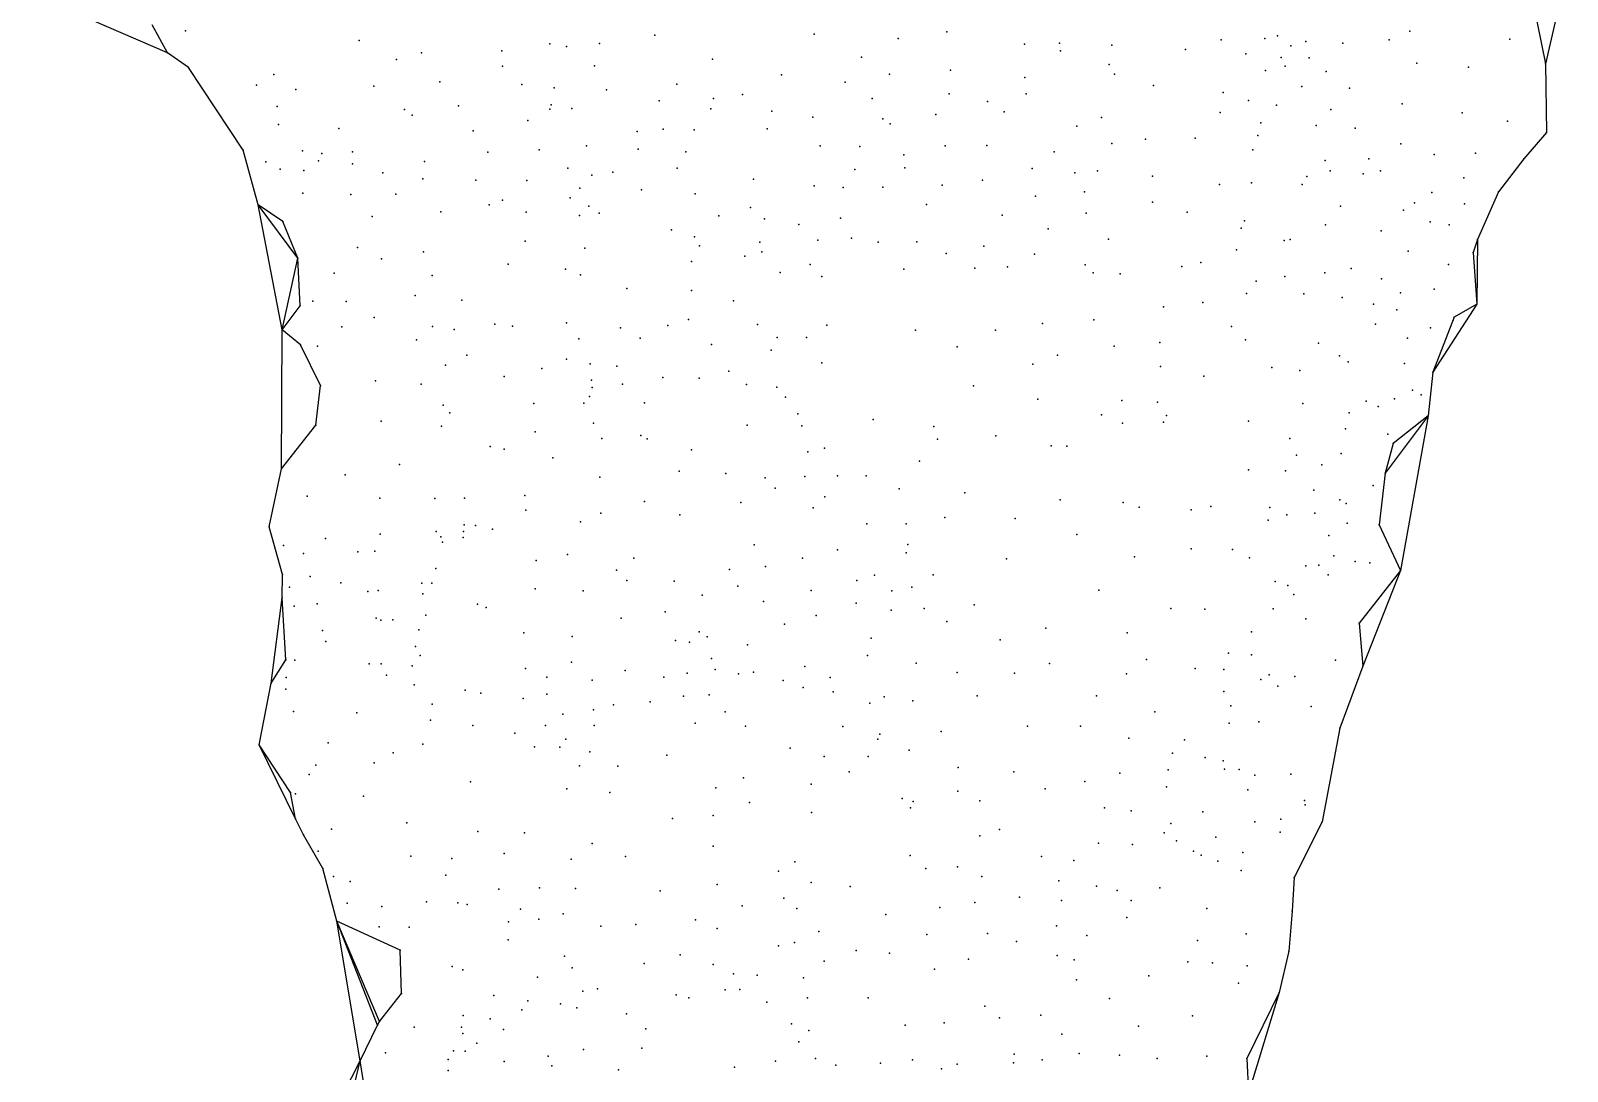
# Model space of a CAD drawing. Header units: millimetres. Extents: x 399711 to 433151, y 4365450 to 4409174.
# Drawn here: x 423961 to 432026, y 4392780 to 4398242 of the extents above; entities that cross this region are included whole.
import ezdxf

# ---------------------------------------------------------------- set-up
doc = ezdxf.new("R2010")
doc.units = ezdxf.units.MM
doc.layers.add('边界', color=7, linetype='Continuous')

msp = doc.modelspace()

# ---------------------------------------------------------------- linework, layer by layer
for p in [(424773.072, 4398241.422, 41.4), (425685, 4398191, 39.746), (426686.099, 4398174.059, 39.533), (426945.422, 4398176.135, 38.548), (427237, 4398219, 34.1), (428072, 4398225, 39.1), (428513, 4398202, 38.446), (428768.728, 4398235.888, 39.3), (429177.354, 4398171.357, 39.494), (429361.344, 4398177.404, 39.785), (429635.574, 4398166.796, 38.824), (430209.167, 4398194.328, 39.424), (430438.734, 4398202.317, 39.216), (430504.954, 4398215.727, 41.7), (430573.97, 4398163.46, 38.8), (430652.662, 4398186.096, 34.8), (430848.346, 4398177.688, 39.234), (431091.256, 4398194.081, 39.045), (431199.504, 4398239.769, 38.962), (431724.112, 4398197.583, 40.005), (424678.611, 4398127.108, 41.4), (425880.748, 4398090.652, 39.338), (426011.531, 4398126.849, 39.026), (426434, 4398137, 38.961), (426773.477, 4398159.011, 38.774), (427539, 4398093, 38.161), (428321, 4398104, 38.3), (429366.187, 4398137.272, 40.058), (430021.882, 4398143.718, 39.395), (430339.155, 4398120.678, 39.424), (430523.987, 4398101.082, 38.983), (430671.702, 4398100.592, 37.6), (424788.713, 4398049.959, 41.3), (425236.677, 4398013.048, 41.23), (426436.045, 4398055.549, 41.008), (426919, 4398059, 38.4), (427901.297, 4398011.15, 38.656), (428469, 4398015, 38.183), (428789, 4398035, 39.453), (429621, 4398065, 39.602), (429649, 4398014, 38.778), (430441.553, 4398034.338, 39.15), (430544.233, 4398055.768, 37.447), (430760.665, 4398029.071, 38.885), (431235.745, 4398071.773, 38.7), (431508.148, 4398051.384, 38.763), (431912.216, 4398067.887, 39.234), (425145.615, 4397957.468, 36.1), (425352.074, 4397933.657, 42.301), (425761, 4397951, 33.1), (426108.796, 4397974.713, 38.759), (426539, 4397961, 40.058), (426708.97, 4397943.44, 38.767), (426982, 4397933, 38.4), (427352, 4397962, 38.1), (428236.398, 4397973.085, 38.481), (429178.57, 4397996.392, 39.5), (429853.292, 4397955.331, 39.028), (430632.464, 4397949.037, 38.2), (430882.341, 4397940.827, 38.763), (425254, 4397845, 36.3), (426205.469, 4397848.213, 39.514), (426692.534, 4397852.846, 39.881), (427259, 4397875, 38.1), (427545, 4397887, 36.4), (427696, 4397907, 38.3), (428377.702, 4397887.378, 37.702), (428781.65, 4397911.017, 38.498), (428982.112, 4397870.191, 38.689), (429186.322, 4397910.864, 38.839), (430220.36, 4397917.721, 39.028), (430352.8, 4397875.75, 39.035), (430499.965, 4397851.64, 39.416), (431159.69, 4397858.981, 38.8), (425922.649, 4397828.523, 40.321), (425962.688, 4397799.177, 48.9), (426569.08, 4397771.581, 38.833), (426685.29, 4397830.909, 41.114), (426800.679, 4397833.765, 40.465), (427530.801, 4397832.676, 37.953), (427851.318, 4397819.425, 38.55), (428066, 4397789, 38.1), (428433.499, 4397779.903, 38.666), (428711.176, 4397801.789, 38.128), (429070.862, 4397816.68, 38.733), (429581.736, 4397786.268, 39.872), (430204.187, 4397813.824, 39.514), (430784.999, 4397829.685, 38.885), (431474.772, 4397811.212, 38.8), (431711.46, 4397767.808, 38.763), (425261.429, 4397749.545, 42.925), (425577.34, 4397728.799, 42.222), (426283.768, 4397716.24, 39.685), (427142.92, 4397713.99, 40.798), (427281, 4397725, 37.2), (427443.25, 4397722.659, 37.2), (427825.749, 4397727.478, 38.271), (428472, 4397753, 36.3), (429451, 4397741, 38.616), (430072, 4397679, 38.9), (430400.786, 4397691.859, 39.416), (430417.736, 4397758.412), (430707.751, 4397745.079, 37.1), (430913.156, 4397730.802, 38.885), (431916.942, 4397708.85, 38.7), (425075.617, 4397615.745, 44.216), (425386.936, 4397611.486, 43.15), (425649.249, 4397606.165, 41.2), (426359.065, 4397604.2, 39.775), (426628.67, 4397616.645, 38.861), (426877, 4397638, 38.6), (427149.849, 4397620.601, 38.393), (427399, 4397607, 38.3), (428104.785, 4397637.492, 37.721), (428312.64, 4397633.992, 37.755), (428312.64, 4397633.992, 37.755), (428760, 4397638, 38.1), (428980, 4397640, 38.3), (429332, 4397607, 38.6), (429635, 4397650, 38.7), (429812.343, 4397673.909, 38.693), (430376.116, 4397616.423, 38.9), (431151.382, 4397647.834, 38.6), (431543.866, 4397599.336, 38.7), (425194.881, 4397553.505, 43.6), (425471.031, 4397558.688, 41.786), (425489.29, 4397597.244, 41.397), (425649.103, 4397544.283, 41.2), (426028.192, 4397555.144, 39.5), (426779.479, 4397520.157, 38.8), (427352.977, 4397520.509, 38.2), (428543.467, 4397590.929, 37.811), (428543.467, 4397590.929, 37.811), (428549.06, 4397522.594, 37.77), (429216.751, 4397518.394, 38.556), (430754.966, 4397561.733, 35.4), (430984.472, 4397569.209, 38.512), (431326.547, 4397592.115, 38.572), (431797.536, 4397569.966, 38.4), (425269.567, 4397515.573, 43.205), (425393.739, 4397508.127, 42.1), (425808.354, 4397496.492, 41.2), (426017.961, 4397464.69, 39.4), (426296.779, 4397458.78, 39.9), (426565.494, 4397456.335, 38.8), (426906.448, 4397484.611, 38.789), (427015.754, 4397500.805, 38.8), (427754.158, 4397462.689, 34.7), (428286.679, 4397514.106, 30.856), (428956.731, 4397458.048, 38.2), (429440.673, 4397496.232, 38.656), (429560.043, 4397507.573, 38.226), (429848.399, 4397479.58, 38.7), (430368.18, 4397444.488, 38.6), (430659.014, 4397476.668, 38.2), (430781.759, 4397507.125, 35.3), (430954.043, 4397491.744, 39.44), (431045.883, 4397507.62, 38.512), (431483.128, 4397470.441, 38.308), (425388.741, 4397390.325, 42.9), (425640.72, 4397383.081, 42.486), (425876.176, 4397384.548, 41.198), (426792.198, 4397365.577, 38.764), (426843.088, 4397415.964, 36.4), (427166.116, 4397408.035, 38.257), (427448.401, 4397386.305, 38.096), (427448.401, 4397386.305, 38.096), (428072.364, 4397427.363, 37.721), (428224.45, 4397419.477, 38.7), (428433.175, 4397421.563, 37.44), (428743.852, 4397431.232, 37.9), (429234.895, 4397374.527, 38.233), (429491.786, 4397396.713, 36.4), (430200.812, 4397434.886, 38.7), (430633.968, 4397434.574, 39.6), (431315.137, 4397392.723, 38.544), (431664.888, 4397396.131, 38.14), (425154.966, 4397329.066, 43.052), (426113.143, 4397291.308, 39.97), (426367.496, 4397328.452, 39.3), (426436.979, 4397352.84, 39.786), (426561.28, 4397289.228, 38.7), (426890.486, 4397321.727, 37.352), (426944.955, 4397284.478, 38.672), (427738.799, 4397314.725, 36.1), (428662.658, 4397331.074, 37.7), (429501.208, 4397284.278, 38.386), (429848.07, 4397341.639, 38.683), (430030.316, 4397289.175, 38.737), (430835.82, 4397322.108, 34.3), (431166.946, 4397299.938, 38.743), (431224.315, 4397338.659, 38.588), (431487.019, 4397333.944, 38.369), (425283.497, 4397240.756, 41.2), (425753.42, 4397267.661, 41), (426841.826, 4397272.894, 37.38), (427323.984, 4397196.936, 36.6), (427572.016, 4397270.598, 37.661), (427811.255, 4397254.609, 35.6), (427992.335, 4397225.717, 37.94), (428211.844, 4397258.066, 32.1), (429060.487, 4397273.91, 38.1), (429301.622, 4397202.994, 38.3), (430313.327, 4397205.681, 38.637), (430332.399, 4397243.8, 38.637), (430757.626, 4397223.498, 37.7), (431306.375, 4397239.3, 39.436), (431406.667, 4397224.144, 38.493), (426555.173, 4397138.576, 38.715), (427445.264, 4397160.782, 37.887), (427445.264, 4397160.782, 37.887), (427470.539, 4397114.018, 37.559), (427787.051, 4397132.458, 39.359), (428092.35, 4397142.483, 37.913), (428267.985, 4397154.067, 33.6), (428409.377, 4397132.509, 34.2), (428611.508, 4397133.949, 37.608), (429617.671, 4397147.509, 38.212), (430539.994, 4397140.556, 38.017), (430572.106, 4397145.918, 38.056), (431049.754, 4397191.639, 38.584), (431553.725, 4397146.476, 38.086), (425363.262, 4397049.022, 43.161), (425675.252, 4397104.84, 42.1), (425801.228, 4397044.658, 41.24), (426022.332, 4397082.433, 40.5), (426869.758, 4397101.467, 38.7), (427709.229, 4397059.068, 37.727), (427709.229, 4397059.068, 37.727), (427797.591, 4397081.18, 39.45), (428765.758, 4397072.793, 37.748), (428963.139, 4397110.889, 38.188), (429229.616, 4397069.826, 37.966), (430288.827, 4397091.479, 38.655), (431190.022, 4397085.472, 38.531), (431532.669, 4397078.086, 39.658), (425553.598, 4396969.793, 41.4), (426067.717, 4396957.599, 40.266), (426466.351, 4397017.823, 40.1), (426767.415, 4396990.743, 40.015), (426846.788, 4396961.799, 38.253), (427428.603, 4397031.393, 38.096), (427428.603, 4397031.393, 38.096), (427893.542, 4396972.694, 35.4), (428051.98, 4397015.674, 37.569), (428051.98, 4397015.674, 37.569), (428543.627, 4396991.418, 38.139), (428916.464, 4396995.592, 37.768), (429087.609, 4397002.949, 37.921), (429494.669, 4397013.333, 38.297), (429536.811, 4396971.994, 39.14), (429679.71, 4396966.629, 39.031), (430002.745, 4397004.821, 38.313), (430102.094, 4397025.388, 38.525), (430753.775, 4396970.788, 41.3), (430892.232, 4396993.878, 32.5), (431402.633, 4397015.894, 38.27), (427089.15, 4396889.361, 37.808), (427429.696, 4396879.122, 37.705), (427429.696, 4396879.122, 37.705), (428113.201, 4396951.838, 31.619), (430393.378, 4396927.409, 38.57), (430543.941, 4396952.063, 38.275), (431051.204, 4396940.489, 38.176), (431326.984, 4396886.431, 37.848), (425375.343, 4396798.964, 42.325), (425440.746, 4396823.606, 41.276), (425615.726, 4396821.742, 41.3), (425977.692, 4396852.785, 36.3), (426223.165, 4396827.455, 39.599), (427648.964, 4396824.523, 37.744), (429907.143, 4396792.943, 37.846), (430113.68, 4396815.418, 38.3), (430341.566, 4396863.409, 38.3), (430643.186, 4396860.487, 37.962), (430844.852, 4396841.749, 37.3), (431009.577, 4396807.491, 37.147), (431149.574, 4396865.648, 38.16), (431550.671, 4396807.437, 38.419), (425763.867, 4396737.017, 39.8), (427412.421, 4396726.42, 37.658), (429540.049, 4396724.439, 38.8), (431131.963, 4396776.51, 37.962), (431431.789, 4396739.398, 38.602), (425281.187, 4396671.446, 42.259), (425593.272, 4396687.795, 41.26), (426068.781, 4396689.757, 36.1), (426183.539, 4396674.324, 40.087), (426396.793, 4396701.624, 39.296), (426396.793, 4396701.624, 39.296), (426489.677, 4396691.518, 40.007), (426773.697, 4396708.793, 39.169), (426773.697, 4396708.793, 39.169), (427055.66, 4396682.083, 37.985), (427304.484, 4396694.359, 37.452), (427774.653, 4396700.672, 37.344), (427878.535, 4396632.477, 36.3), (428032.948, 4396632.402, 37.196), (428139.033, 4396697.169, 37.3), (428604.139, 4396670.63, 37.4), (429025.344, 4396671.365, 37.882), (429272.181, 4396706.07, 38.325), (430263.38, 4396689.125, 38.327), (431020.081, 4396702.196, 37.371), (431307.635, 4396683.444, 38.689), (425376.584, 4396594.203, 41.169), (425465.092, 4396587.269, 41.358), (425985.631, 4396619.23, 40.2), (426837.354, 4396624.176, 38.2), (427159.025, 4396629.016, 33.8), (427534.297, 4396595.829, 37.76), (427846.621, 4396566.227, 39.841), (428823.125, 4396582.881, 37.41), (429648.215, 4396585.835, 38.5), (429887.861, 4396605.925, 38.611), (430337.401, 4396619.665, 38.2), (430720.106, 4396602.603, 38.137), (431186.69, 4396629.303, 37.4), (426138.027, 4396486.599, 38.2), (426250.179, 4396539.245, 39.748), (426642.877, 4396469.397, 39.3), (426772.223, 4396518.395, 39.027), (426772.223, 4396518.395, 39.027), (426897.263, 4396494.371, 38.396), (426897.263, 4396494.371, 38.396), (427036.443, 4396482.311, 38.548), (428112.421, 4396499.635, 37.2), (429221.131, 4396491.899, 37.928), (429349.631, 4396539.875, 38.368), (429890.853, 4396478.996, 38.568), (430475.64, 4396474.879, 38.191), (430830.284, 4396536.371, 41.2), (430875.064, 4396503.672, 37.6), (431170.992, 4396495.352, 37.8), (425770.333, 4396404.761, 40.3), (426444.925, 4396427.797, 39.793), (426904.868, 4396408.476, 38.656), (426904.868, 4396408.476, 38.656), (427278.711, 4396421.992, 37.794), (427469.363, 4396418.343, 37.787), (427624.976, 4396455.264, 37.406), (430117.294, 4396428.745, 38.2), (430622.085, 4396459.145, 38.172), (431319.887, 4396449.779, 38.556), (425480.853, 4396379.352, 41.5), (426009.527, 4396386.383, 40.3), (426894.203, 4396323.061, 38.551), (426894.203, 4396323.061, 38.551), (426907.598, 4396368.915, 38.651), (426907.598, 4396368.915, 38.651), (427066.425, 4396387.061, 38.435), (427717.203, 4396385.406, 39.135), (427877.305, 4396370.786, 38.256), (427922.429, 4396319.242, 39.622), (428909.936, 4396378.657, 37.439), (429247.362, 4396308.247, 37.673), (431118.819, 4396310.748, 39.4), (431214.225, 4396355.728, 37.118), (431259.766, 4396331.116, 37.916), (426124.957, 4396276.058, 38.2), (426160.954, 4396236.569, 40.031), (426602.15, 4396285.271, 38.8), (426863.779, 4396287.988, 37.375), (427182.7, 4396288.238, 35.7), (427987.111, 4396230.511, 37.066), (429687.719, 4396301.764, 38.343), (429875.363, 4396292.31, 37.692), (430637.16, 4396285.042, 37.972), (430880.346, 4396237.307, 37.5), (430969.618, 4396297.719, 33.1), (431033.428, 4396269.595, 37.5), (425457.27, 4396171.083, 40.999), (425800.601, 4396193.031, 40.3), (426116.592, 4396166.435, 40.291), (426913.822, 4396183.199, 38.313), (426913.822, 4396183.199, 38.313), (427720.754, 4396171.189, 37.3), (428007.565, 4396168.76, 33.1), (428382.343, 4396201.434, 37.1), (428700.549, 4396164.484, 37.081), (429581.637, 4396225.647, 37.78), (429691.124, 4396182.526, 38.366), (429906.682, 4396186.73, 38.05), (429922.518, 4396221.873, 38.085), (430352.769, 4396192.539, 37.8), (430861.253, 4396153.236, 37.2), (431295.289, 4396221.57, 38.222), (426607.646, 4396136.951, 38.7), (426957.651, 4396101.153, 38.4), (427162.813, 4396116.973, 37.965), (427197.082, 4396100.707, 37.913), (428720.656, 4396097.766, 37.065), (429026.102, 4396116.363, 37.368), (430570.004, 4396101.432, 37.784), (431084.544, 4396125.429, 37.382), (431112.214, 4396076.352, 38.159), (426371.768, 4396060.243, 39.223), (426445.301, 4396045.556, 39.275), (426700.822, 4396001.225, 36.3), (427429.283, 4396041.713, 37.017), (428039.45, 4396032.442, 34), (428127.251, 4396051.411, 37.538), (429316.635, 4396064.104, 37.391), (429399.12, 4396061.995, 37.633), (430604.548, 4396014.475, 36), (430839.055, 4396022.244, 36.7), (425276.643, 4395941.951, 41), (425611.03, 4395911.255, 40.4), (425896.183, 4395965.382, 40.3), (427363.369, 4395929.827, 37.74), (427363.369, 4395929.827, 37.74), (427608.776, 4395917.572, 37.144), (427608.776, 4395917.572, 37.144), (428194.917, 4395906.725, 37.964), (428346.064, 4395906.311, 37.827), (428625.325, 4395982.348, 36.827), (430352.771, 4395936.619, 37.7), (430547.667, 4395931.359, 37.808), (430736.896, 4395964.402, 40.8), (431069.433, 4395920.071, 37.616), (426946.996, 4395899.024, 38.2), (427816.38, 4395895.502, 36.982), (427867.912, 4395841.715, 36.69), (428023.566, 4395902.125, 38.809), (428023.566, 4395902.125, 38.809), (428518.858, 4395838.168, 37.069), (430695.785, 4395830.077, 40.7), (431007.172, 4395854.482, 37.805), (425410.858, 4395798.36, 41), (425793.051, 4395787.828, 40.677), (426081.961, 4395787.153, 40.222), (426237.267, 4395789.125, 39.818), (426554.651, 4395802.096, 39.173), (426554.651, 4395802.096, 39.173), (427182.38, 4395771.936, 31.7), (427687.289, 4395765.889, 36.928), (428127.947, 4395795.012, 37.447), (428863.794, 4395816.595, 36.727), (429363.935, 4395779.649, 37.219), (429694.742, 4395765.737, 37.881), (429694.798, 4395765.729, 37.852), (430155.203, 4395744.367, 37.415), (430832.383, 4395780.403, 33.4), (430864.621, 4395761.475, 37.524), (426559.97, 4395724.814, 39.144), (426845.52, 4395664.238, 36.1), (426952.789, 4395710.469, 37.695), (426952.789, 4395710.469, 37.695), (427367.868, 4395700.836, 37.368), (427367.868, 4395700.836, 37.368), (427368.002, 4395700.78, 37.364), (427368.002, 4395700.78, 37.364), (428068.293, 4395737.062, 39.237), (428758.293, 4395686.898, 36.6), (429128.41, 4395682.74, 36.8), (429778.532, 4395741.7, 37.605), (430051.4, 4395726.657, 37.462), (430456.433, 4395673.583, 37.464), (430464.669, 4395738.94, 37.66), (430554.474, 4395701.902, 37.43), (430700.049, 4395710.002, 36.3), (425211.791, 4395638.52, 41), (425794.522, 4395600.317, 40.768), (425794.526, 4395600.43, 40.773), (426088.504, 4395613.019, 39.527), (426113.196, 4395585.37, 39.616), (426230.836, 4395581.715, 40.09), (426233.008, 4395613.474, 40.643), (426236.016, 4395648.372, 40.161), (426295.29, 4395645.183, 40.151), (426384.911, 4395626.447, 39.163), (428349.29, 4395654.499, 37.355), (428555.05, 4395653.614, 36.7), (429452.202, 4395597.587, 37.2), (430773.789, 4395592.114, 33.3), (430869.902, 4395656.784, 37.49), (431039.2, 4395648.329, 38.1), (425286.831, 4395540.21, 39.4), (425507.454, 4395577.043, 40.4), (425678.12, 4395507.681, 41.35), (425766.118, 4395509.715, 40.33), (426121.507, 4395557.257, 39.224), (427757.755, 4395543.998, 36.434), (428195.114, 4395518.09, 35.1), (428556.512, 4395500.83, 37.568), (428563.689, 4395544.97, 37.1), (430051.507, 4395521.872, 37.251), (430268.23, 4395519.769, 37.2), (425392.041, 4395497.658, 41.005), (426613.685, 4395460.83, 38.369), (426777.27, 4395493.702, 37.898), (427126.515, 4395472.849, 31.7), (427818.208, 4395430.806, 36.518), (428011.213, 4395473.337, 36.6), (429082.52, 4395470.121, 36.818), (429753.839, 4395480.251, 37.2), (430357.344, 4395475.421, 37.3), (430652.825, 4395433.062, 36.424), (430652.825, 4395433.062, 36.424), (430652.825, 4395433.062, 36.424), (430721.068, 4395436.895, 36.267), (430799.689, 4395486.225, 37.239), (430911.786, 4395456.758, 37.776), (430990.331, 4395448.707, 38.109), (430990.331, 4395448.707, 38.109), (430990.331, 4395448.707, 38.109), (425282.207, 4395387.294, 41.004), (425426.705, 4395377.526, 40.339), (425588.761, 4395344.23, 40.053), (426013.432, 4395342.131, 39.453), (426065.818, 4395342.701, 39.88), (426086.854, 4395418.817, 38.701), (427036.127, 4395411.029, 37.672), (427088.688, 4395356.181, 37.83), (427337.73, 4395352.738, 36.8), (427627.7, 4395414.84, 30.3), (428296.073, 4395356.375, 38.202), (428389.244, 4395383.822, 36.735), (428697.173, 4395385.539, 36.4), (430491.709, 4395350.734, 40.7), (430770.223, 4395386.741, 36.967), (431150.93, 4395409.272, 38.391), (425280.938, 4395266.147, 40.828), (425280.955, 4395266.121, 40.826), (425318.48, 4395320.998, 39.589), (425729.27, 4395298.696, 40.279), (425783.905, 4395303.41, 34.059), (426018.189, 4395286.95, 38.654), (426608.443, 4395312.655, 38.3), (426860.478, 4395302.661, 37.7), (427485.504, 4395279.608, 30.6), (427672.283, 4395327.058, 37.4), (428057.49, 4395304.48, 36.711), (428481.016, 4395301.862, 34.4), (428584.629, 4395321.966, 37.5), (429567.195, 4395306.38, 37.075), (430558.717, 4395329.752, 36.4), (430591.194, 4395283.305, 32.1), (425343.843, 4395220.915, 39.926), (425463.253, 4395234.487, 39.959), (426305.649, 4395231.358, 39.21), (426351.784, 4395214.121, 39.009), (427290.004, 4395191.32, 36.9), (427807.261, 4395245.472, 36.1), (428292.89, 4395237.483, 38.69), (428476.565, 4395200.693, 37.491), (428650.484, 4395209.297, 36.368), (428912.347, 4395228.998, 36.294), (429944.528, 4395210.059, 37.2), (430122.706, 4395205.482, 37.136), (430482.347, 4395207.103, 36.3), (425773.127, 4395158.266, 39.866), (425797.638, 4395148.283, 37.853), (425861.425, 4395150.688, 39.804), (426034.118, 4395174.458, 39.681), (427060.243, 4395159.277, 37.559), (427917.795, 4395127.778, 36.125), (428083.982, 4395172.499, 36.691), (428770.044, 4395140.493, 36.09), (429289.579, 4395105.683, 37.1), (430652.827, 4395154.872, 37.2), (430934.014, 4395132.101, 39.585), (430934.014, 4395132.101, 39.585), (430934.014, 4395132.101, 39.585), (430934.052, 4395132.064, 39.581), (430934.052, 4395132.064, 39.581), (430934.052, 4395132.064, 39.581), (430934.114, 4395132.126, 39.582), (430934.114, 4395132.126, 39.582), (430934.114, 4395132.126, 39.582), (425492.458, 4395093.886, 39.955), (425509.907, 4395035.765, 39.108), (425996.898, 4395096.678, 36.84), (426548.502, 4395082.594, 38.098), (426548.523, 4395082.587, 38.096), (426802.47, 4395062.799, 37.8), (427345.612, 4395040.655, 36.806), (427418.303, 4395032.111, 30.1), (427469.462, 4395086.678, 36.738), (427511.742, 4395060.564, 34.26), (427722.741, 4395018.482, 37.5), (428371.447, 4395054.058, 38.794), (429048.824, 4395045.29, 36.1), (429715.34, 4395081.343, 37.458), (430369.073, 4395086.37, 40.4), (425299.275, 4394939.222, 39.414), (425346.468, 4394938.132, 39.213), (425979.81, 4395009.667, 38.394), (426004.359, 4394962.313, 39.393), (427533.574, 4394947.838, 34.3), (428353.065, 4394963.436, 36.758), (429816.715, 4394941.825, 37.1), (430247.08, 4394975.783, 36.81), (430368.847, 4394965.761, 36.2), (430809, 4394938.68, 37.31), (430809, 4394938.68, 37.31), (430809, 4394938.68, 37.31), (425736.891, 4394919.689, 38.2), (425800.461, 4394918.65, 39.243), (425828.675, 4394859, 39.309), (425963.141, 4394908.549, 39.084), (426558.215, 4394894.419, 38.688), (426798.236, 4394927.596, 32.6), (427081.547, 4394883.468, 36.854), (427406.585, 4394869.362, 37.2), (427552.521, 4394888.69, 37.3), (427675.026, 4394865.74, 34.2), (427754.358, 4394875.577, 37.511), (428024.369, 4394904.405, 36.409), (428607.502, 4394923.31, 36.3), (428823.468, 4394873.713, 36.1), (429123.942, 4394869.692, 36.1), (429308.039, 4394921.365, 36.533), (429712.586, 4394865.796, 37.029), (430073.308, 4394893.93, 36.826), (430223.851, 4394889.85, 35.17), (430461.067, 4394860.847, 30.2), (430953.591, 4394905.977, 38.133), (430953.591, 4394905.977, 38.133), (430953.591, 4394905.977, 38.133), (425223.001, 4394816.692, 38.093), (425300.092, 4394786.387, 39.7), (425301.863, 4394847.428, 34.6), (425973.129, 4394808.901, 38.451), (426240.51, 4394780.606, 38.319), (426669.987, 4394848.221, 33.4), (426908.304, 4394832.606, 37.3), (427283.699, 4394849.157, 36.91), (427910.365, 4394831.04, 37.165), (428014.587, 4394794.461, 36.825), (428156.784, 4394847.683, 36.651), (430416.6, 4394836.069, 35.7), (430505.75, 4394801.354, 36.7), (430595.103, 4394852.976, 39.1), (426068.516, 4394707.246, 38.5), (426322.935, 4394764.179, 38.621), (426545.123, 4394736.706, 38.405), (426670.061, 4394760.437, 36.4), (427018.905, 4394703.428, 37.115), (427212.723, 4394719.697, 37.1), (427387.773, 4394749.124, 37.3), (427522.165, 4394755.916, 37.2), (428173.009, 4394772.879, 34.9), (428364.161, 4394712.408, 34.8), (428440.889, 4394745.934, 33.767), (428591.405, 4394724.924, 36.2), (428928.975, 4394751.789, 36.1), (429554.177, 4394751.246, 36.7), (430223.953, 4394773.994, 40.1), (430260.408, 4394698.008, 33.5), (430681.562, 4394694.684, 36.836), (430681.562, 4394694.684, 36.836), (430681.562, 4394694.684, 36.836), (425339.607, 4394668.123, 39.1), (425672.475, 4394661.816, 38.8), (426059.155, 4394623.237, 38.475), (426753.192, 4394654.176, 36.434), (426914.459, 4394676.939, 33.2), (427605.27, 4394667.291, 37.4), (429860.736, 4394666.267, 36.6), (430406.865, 4394615.151, 36.4), (426281.558, 4394594.715, 38.881), (426501.598, 4394554.442, 38.4), (426663.033, 4394595.92, 35.2), (426917.45, 4394595.861, 30.5), (427448.305, 4394606.894, 37.1), (427711.645, 4394591.147, 36.52), (428223.969, 4394589.985, 37.149), (428417.656, 4394550.534, 38.051), (428740.109, 4394564.362, 36.372), (429192.139, 4394592.306, 36.1), (429471.315, 4394591.529, 36.443), (430251.922, 4394606.842, 37.3), (430832.557, 4394581.228, 37.2), (425159.938, 4394493.187, 38.9), (425521.641, 4394504.87, 35.2), (426019.558, 4394497.255, 38.4), (426605.321, 4394482.5, 37.997), (426738.649, 4394482.034, 37.8), (426770.05, 4394523.581, 33.5), (426894.827, 4394456.239, 33.6), (427946.478, 4394476.37, 34.6), (428406.408, 4394523.261, 36.683), (428570.615, 4394464.997, 36.214), (429724.954, 4394528.503, 36.533), (430016.428, 4394519.524, 36.7), (425456.864, 4394387.344, 38.8), (425762.63, 4394398.844, 38.9), (425863.749, 4394451.253, 38.4), (426841.118, 4394383.857, 37.1), (427042.923, 4394381.714, 37.117), (427299.43, 4394440.143, 37.1), (428125.019, 4394431.741, 34.1), (428356.983, 4394431.917, 26.3), (428829.07, 4394374.784, 35.974), (429953.243, 4394450.38, 38.374), (430124.619, 4394427.34, 36.3), (430220.463, 4394409.935, 30.1), (425422.383, 4394337.231, 38.957), (426268.868, 4394298.827, 38.959), (427701.849, 4394320.118, 36.665), (428256.157, 4394352.092, 30.4), (429120.031, 4394352.698, 34.1), (429494.161, 4394301.883, 36.113), (429677.306, 4394345.304, 36.379), (429931.755, 4394361.749, 36.308), (430226.614, 4394366.404, 36.5), (430302.849, 4394363.881, 35.9), (430386.593, 4394335.239, 33.2), (430574.332, 4394339.981, 36.669), (430574.332, 4394339.981, 36.669), (430574.332, 4394339.981, 36.669), (425323.277, 4394242.772, 38.639), (425350.711, 4394235.727, 35.6), (425706.891, 4394225.125, 38.6), (426773.747, 4394262.95, 37.15), (427001.154, 4394242.8, 37.1), (427556.28, 4394268.487, 37.1), (428056.879, 4394286.575, 30.4), (428534.227, 4394211.254, 37.62), (428826.387, 4394250.122, 36.165), (429285.616, 4394263.537, 36.6), (429921.416, 4394274.037, 39.8), (430348.847, 4394257.437, 33.5), (427733.483, 4394191.046, 37.5), (428059.222, 4394139.082, 32.3), (428578.8, 4394163.548, 38.464), (428591.926, 4394197.1, 37.303), (428941.8, 4394199.278, 32.9), (429596.821, 4394163.003, 36.547), (429736.4, 4394146.7, 35.72), (430112.066, 4394141.35, 36.1), (430645.927, 4394201.426, 36.163), (430645.927, 4394201.426, 36.163), (430650.351, 4394178.046, 36.933), (425350.912, 4394106.167, 37.076), (425539.504, 4394051.458, 38.5), (425934.725, 4394085.165, 38.4), (427329.078, 4394107.672, 37.2), (427542.792, 4394122.211, 36.792), (429944.997, 4394081.118, 35.401), (429944.997, 4394081.118, 35.401), (430385.846, 4394089.809, 35.689), (430385.846, 4394089.809, 35.689), (430385.846, 4394089.809, 35.689), (430522.262, 4394103.145, 35.511), (430522.262, 4394103.145, 35.511), (430739.283, 4394089.514, 38.3), (425392.343, 4394021.952, 38.83), (426308.102, 4394039.705, 38.8), (426553.023, 4394031.65, 38), (426908.06, 4393975.118, 36.853), (428941.793, 4394015.245, 33.8), (429046.355, 4394048.605, 35.921), (429566.021, 4393976.806, 38), (429744.233, 4393970.553, 35.6), (429910.5, 4394031.4, 33.84), (429974.2, 4393989.3, 36.03), (430181.884, 4394009.385, 34.2), (430519.132, 4394035.307, 37.03), (425469.267, 4393934.914, 37.3), (425955.718, 4393909.748, 38.215), (426170.869, 4393897.441, 38.575), (426445.53, 4393922.989, 37.6), (426796.555, 4393894.362, 35.8), (427081.671, 4393908.486, 37.3), (427541.894, 4393961.525, 37.2), (428577.318, 4393912.703, 35.8), (429266.374, 4393907.529, 35.986), (430063.876, 4393934.875, 36.1), (430103.785, 4393914.111, 34.79), (430322.134, 4393927.971, 36.542), (430322.134, 4393927.971, 36.542), (425494.705, 4393845.109, 38.7), (426139.334, 4393809.545, 38.4), (427885.757, 4393829.788, 34.2), (427971.535, 4393880.091, 29.8), (428658.331, 4393844.658, 35.434), (428825.54, 4393854.002, 37.468), (429436.13, 4393886.261, 36.5), (430191.212, 4393882.7, 38.1), (430314.68, 4393834.385, 37.86), (430314.68, 4393834.385, 37.86), (425550.46, 4393802.151, 38.376), (425638.055, 4393775.858, 35.6), (426417.83, 4393735.874, 37.7), (426630.834, 4393743.462, 37.609), (426820.891, 4393740.246, 37.404), (427264.347, 4393728.116, 37), (427564.318, 4393759.824, 35.839), (428056.336, 4393771.098, 36.01), (428056.336, 4393771.098, 36.01), (428261.162, 4393750.895, 35.224), (428261.162, 4393750.895, 35.224), (428952.457, 4393803.303, 36.261), (429356.603, 4393780.418, 36.281), (429554.768, 4393751.048, 35.2), (429662.938, 4393729.148, 33.7), (429886.595, 4393743.317, 35.977), (430592.706, 4393796.881, 38.2), (425621.562, 4393662.284, 38.3), (426038.397, 4393669.517, 38.1), (426201.74, 4393665.048, 37.999), (426251.311, 4393655.363, 37.928), (427695.104, 4393649.079, 35.7), (427913.865, 4393689.234, 29.4), (428915.854, 4393666.716, 34.6), (429150.861, 4393693.935, 34.8), (429371.054, 4393677.007, 39.2), (429736.001, 4393677.266, 35.6), (425567.067, 4393567.536, 38.221), (425803.846, 4393644.332, 38.2), (426468.512, 4393565.228, 35.619), (426531.628, 4393631.857, 37.655), (426628.369, 4393579.03, 37.456), (426755.208, 4393606.89, 36.1), (427450.617, 4393575.338, 36.7), (427981.889, 4393635.154, 33.449), (428449.061, 4393603.994, 35.4), (428731.739, 4393639.304, 35.4), (429714.614, 4393587.924, 37.7), (430133.183, 4393634.23, 37.406), (430581.706, 4393620.462, 37.795), (430581.706, 4393620.462, 37.795), (425789.703, 4393538.803, 38.084), (425947.012, 4393536.58, 37.946), (426953.095, 4393542.376, 37.076), (427137.159, 4393550.689, 36.8), (427564.547, 4393530.207, 35.724), (428097.314, 4393513.482, 35.457), (428664.822, 4393498.344, 35.434), (428983.356, 4393502.772, 37.909), (428983.356, 4393502.772, 37.909), (429344.577, 4393544.482, 35.3), (429504.345, 4393492.985, 35.4), (430340.008, 4393502.515, 36.6), (425900.412, 4393415.676, 37.7), (426467.34, 4393469.742, 37.688), (427885.084, 4393439.468, 35.298), (427885.084, 4393439.468, 35.298), (427969.272, 4393456.07, 34.963), (427969.272, 4393456.07, 34.963), (428293.629, 4393414.835, 35.347), (428293.629, 4393414.835, 35.347), (429134.751, 4393461.024, 33.1), (430084.579, 4393466.223, 36.541), (430564.027, 4393410.934, 36.614), (430564.027, 4393410.934, 36.614), (426173.523, 4393330.46, 37.092), (426761.539, 4393384.51, 35.6), (426802.445, 4393323.306, 36), (427180.183, 4393345.967, 36.3), (427369.745, 4393391.367, 36.186), (427543.555, 4393340.863, 33.3), (428125.698, 4393357.478, 35.401), (428468.166, 4393399.833, 35.227), (428468.166, 4393399.833, 35.227), (428883.505, 4393368.932, 35.573), (428883.505, 4393368.932, 35.573), (429347.939, 4393388.729, 33.5), (429438.085, 4393364.658, 35.3), (430034.724, 4393354.413, 36.555), (430164.349, 4393348.877, 36.178), (430345.571, 4393333.227, 36.3), (426229.381, 4393312.424, 37.198), (426620.228, 4393274.158, 37.3), (427650.016, 4393291.761, 35.275), (427773.894, 4393284.394, 34.869), (428016.113, 4393269.903, 33.5), (428703.843, 4393315.942, 35.3), (429449.705, 4393260.567, 37.2), (429830.194, 4393280.733, 36.3), (430300.396, 4393242.936, 36.2), (425907.448, 4393188.324, 37.2), (426391.558, 4393177.675, 37.488), (426859.201, 4393201.113, 36.736), (426936.305, 4393212.323, 36.735), (427348.387, 4393181.089, 36.224), (427414.13, 4393165.915, 36.2), (427605.192, 4393207.687, 35.468), (427683.359, 4393209.183, 35.7), (428038.061, 4393165.412, 34.9), (428356.85, 4393166.31, 34.884), (428356.85, 4393166.31, 34.884), (429623.797, 4393162.155, 36.237), (430512.716, 4393194.179, 36.1), (426538.091, 4393103.182, 37.6), (426569.329, 4393149.587, 37.4), (426740.479, 4393134.076, 35.6), (426826.906, 4393113.558, 35.881), (427824.193, 4393143.111, 34.8), (428969.125, 4393121.149, 34.4), (425780.216, 4393021.724, 36.828), (425791.91, 4393040.937, 37.228), (425972.675, 4393012.297, 36.813), (426222.384, 4393012.274, 37.015), (426229.928, 4393073.568, 36.534), (426371.97, 4393054.973, 37.146), (427087.852, 4393081.196, 36.3), (427189.218, 4393003.262, 36.3), (427953.152, 4393030.064, 34.826), (428550.831, 4393021.942, 34.8), (428755.934, 4393035.15, 35.2), (429044.991, 4393061.359, 33.7), (429261.78, 4393074.162, 35.3), (429775.28, 4393017.831, 35.914), (430058.326, 4393071.587, 35.758), (426228.606, 4392977.638, 36.057), (426302.774, 4392927.546, 35.709), (426442.539, 4393000.236, 37), (427992.445, 4392934.467, 35.088), (427992.445, 4392934.467, 35.088), (428044.527, 4392993.365, 34.929), (428044.527, 4392993.365, 34.929), (429372.659, 4392974.775, 35.4), (425822.727, 4392877.458, 36.51), (426152.429, 4392842.249, 35.661), (426180.352, 4392886.895, 36.799), (426240.948, 4392886.106, 36.284), (426675.883, 4392858.913, 38.894), (426861.771, 4392893.72, 35.305), (427167.883, 4392900.705, 36.5), (428080.13, 4392846.728, 34.551), (428588.722, 4392839.397, 34.7), (429122.724, 4392870.11, 35.4), (429270.001, 4392839.408, 35.432), (429463.709, 4392874.25, 35.374), (429674.643, 4392865.226, 35.2), (429873.639, 4392847.56, 35.337), (430134.333, 4392860.266, 35.4), (430343.916, 4392848.019, 35.799), (425689.555, 4392834.525, 36.214), (426151.947, 4392784.189, 36.204), (426445.06, 4392830.77, 37), (426696.475, 4392808.355, 33), (427044.962, 4392787.837, 35.93), (427654.56, 4392801.131, 32), (427869.416, 4392833.039, 34.799), (428186.662, 4392812.323, 34.636), (428421.68, 4392822.141, 34.8), (428741.664, 4392792.581, 35.4), (428824.231, 4392817.894, 38.3), (429118.245, 4392823.786, 35.5)]:
    msp.add_point(p)
at = {"layer": 'Defpoints', "color": 1}
for points in [[(432025.786, 4398565.253), (431912.216, 4398067.887), (431916.942, 4397708.85), (431797.536, 4397569.966), (431664.888, 4397396.131), (431553.725, 4397146.476), (431532.669, 4397078.086), (431550.671, 4396807.437), (431431.789, 4396739.398), (431319.887, 4396449.779), (431295.289, 4396221.57), (431112.214, 4396076.352), (431069.433, 4395920.071), (431039.2, 4395648.329), (431150.93, 4395409.272), (430934.014, 4395132.101), (430953.591, 4394905.977), (430832.557, 4394581.228), (430739.283, 4394089.514), (430592.706, 4393796.881), (430581.706, 4393620.462), (430564.027, 4393410.934), (430512.716, 4393194.179), (430343.916, 4392848.019), (430352.038, 4392665.797)], [(425733.324, 4392562.34), (425689.555, 4392834.525), (425780.216, 4393021.724), (425791.91, 4393040.937), (425567.067, 4393567.536), (425494.705, 4393845.109), (425392.343, 4394021.952), (425350.912, 4394106.167), (425323.277, 4394242.772), (425159.938, 4394493.187), (425223.001, 4394816.692), (425299.275, 4394939.222), (425280.955, 4395266.121), (425282.207, 4395387.294), (425211.791, 4395638.52), (425276.643, 4395941.951), (425457.27, 4396171.083), (425480.853, 4396379.352), (425376.584, 4396594.203), (425281.187, 4396671.446), (425363.262, 4397049.022), (425283.497, 4397240.756), (425154.966, 4397329.066), (425075.617, 4397615.745), (424788.713, 4398049.959), (424678.611, 4398127.108), (424597.512, 4398273.984)]]:
    msp.add_lwpolyline(points, dxfattribs=at)
at = {"layer": 'Defpoints', "color": 2}
for points in [[(432025.786, 4398565.253), (431912.216, 4398067.887), (431916.942, 4397708.85), (431797.536, 4397569.966), (431664.888, 4397396.131), (431553.725, 4397146.476), (431532.669, 4397078.086), (431550.671, 4396807.437), (431319.887, 4396449.779), (431295.289, 4396221.57), (431069.433, 4395920.071), (431039.2, 4395648.329), (431150.93, 4395409.272), (430934.014, 4395132.101), (430953.591, 4394905.977), (430832.557, 4394581.228), (430739.283, 4394089.514), (430592.706, 4393796.881), (430581.706, 4393620.462), (430564.027, 4393410.934), (430512.716, 4393194.179), (430343.916, 4392848.019), (430352.038, 4392665.797)], [(425733.324, 4392562.34), (425689.555, 4392834.525), (425780.216, 4393021.724), (425567.067, 4393567.536), (425494.705, 4393845.109), (425392.343, 4394021.952), (425350.912, 4394106.167), (425323.277, 4394242.772), (425159.938, 4394493.187), (425223.001, 4394816.692), (425299.275, 4394939.222), (425280.955, 4395266.121), (425282.207, 4395387.294), (425211.791, 4395638.52), (425276.643, 4395941.951), (425457.27, 4396171.083), (425480.853, 4396379.352), (425376.584, 4396594.203), (425281.187, 4396671.446), (425363.262, 4397049.022), (425154.966, 4397329.066), (425075.617, 4397615.745), (424788.713, 4398049.959), (424678.611, 4398127.108), (424597.512, 4398273.984)]]:
    msp.add_lwpolyline(points, dxfattribs=at)
at = {"layer": 'Defpoints', "color": 6}
for points in [[(432025.786, 4398565.253), (431912.216, 4398067.887), (431916.942, 4397708.85), (431797.536, 4397569.966), (431664.888, 4397396.131), (431553.725, 4397146.476), (431532.669, 4397078.086), (431550.671, 4396807.437), (431319.887, 4396449.779), (431295.289, 4396221.57), (431069.433, 4395920.071), (431039.2, 4395648.329), (431150.93, 4395409.272), (430953.591, 4394905.977), (430832.557, 4394581.228), (430739.283, 4394089.514), (430592.706, 4393796.881), (430581.706, 4393620.462), (430564.027, 4393410.934), (430512.716, 4393194.179), (430343.916, 4392848.019), (430352.038, 4392665.797)], [(425733.324, 4392562.34), (425689.555, 4392834.525), (425780.216, 4393021.724), (425567.067, 4393567.536), (425494.705, 4393845.109), (425392.343, 4394021.952), (425350.912, 4394106.167), (425323.277, 4394242.772), (425159.938, 4394493.187), (425223.001, 4394816.692), (425280.955, 4395266.121), (425282.207, 4395387.294), (425211.791, 4395638.52), (425276.643, 4395941.951), (425281.187, 4396671.446), (425154.966, 4397329.066), (425075.617, 4397615.745), (424788.713, 4398049.959), (424678.611, 4398127.108), (424597.512, 4398273.984)]]:
    msp.add_lwpolyline(points, dxfattribs=at)
at = {"layer": 'Defpoints', "color": 7}
for points in [[(432025.786, 4398565.253), (431912.216, 4398067.887), (431916.942, 4397708.85), (431797.536, 4397569.966), (431664.888, 4397396.131), (431553.725, 4397146.476), (431550.671, 4396807.437), (431319.887, 4396449.779), (431295.289, 4396221.57), (431069.433, 4395920.071), (431039.2, 4395648.329), (431150.93, 4395409.272), (430953.591, 4394905.977), (430832.557, 4394581.228), (430739.283, 4394089.514), (430592.706, 4393796.881), (430581.706, 4393620.462), (430564.027, 4393410.934), (430512.716, 4393194.179), (430343.916, 4392848.019), (430352.038, 4392665.797)], [(425551.794, 4392258.205), (425689.555, 4392834.525), (425780.216, 4393021.724), (425567.067, 4393567.536), (425494.705, 4393845.109), (425392.343, 4394021.952), (425350.912, 4394106.167), (425323.277, 4394242.772), (425159.938, 4394493.187), (425223.001, 4394816.692), (425280.955, 4395266.121), (425282.207, 4395387.294), (425211.791, 4395638.52), (425276.643, 4395941.951), (425281.187, 4396671.446), (425154.966, 4397329.066), (425075.617, 4397615.745), (424788.713, 4398049.959), (424678.611, 4398127.108), (424597.512, 4398273.984)]]:
    msp.add_lwpolyline(points, dxfattribs=at)
at = {"layer": 'Defpoints', "color": 3}
for points in [[(431848.376, 4398377.766), (431912.216, 4398067.887), (431916.942, 4397708.85), (431797.536, 4397569.966), (431664.888, 4397396.131), (431553.725, 4397146.476), (431532.669, 4397078.086), (431550.671, 4396807.437), (431431.789, 4396739.398), (431319.887, 4396449.779), (431295.289, 4396221.57), (431112.214, 4396076.352), (431069.433, 4395920.071), (431039.2, 4395648.329), (431150.93, 4395409.272), (430934.014, 4395132.101), (430953.591, 4394905.977), (430832.557, 4394581.228), (430739.283, 4394089.514), (430592.706, 4393796.881), (430581.706, 4393620.462), (430564.027, 4393410.934), (430512.716, 4393194.179), (430343.916, 4392848.019), (430352.038, 4392665.797)], [(425733.324, 4392562.34), (425689.555, 4392834.525), (425780.216, 4393021.724), (425791.91, 4393040.937), (425907.448, 4393188.324), (425900.412, 4393415.676), (425567.067, 4393567.536), (425494.705, 4393845.109), (425392.343, 4394021.952), (425350.912, 4394106.167), (425323.277, 4394242.772), (425159.938, 4394493.187), (425223.001, 4394816.692), (425299.275, 4394939.222), (425280.955, 4395266.121), (425282.207, 4395387.294), (425211.791, 4395638.52), (425276.643, 4395941.951), (425457.27, 4396171.083), (425480.853, 4396379.352), (425376.584, 4396594.203), (425281.187, 4396671.446), (425375.343, 4396798.964), (425363.262, 4397049.022), (425283.497, 4397240.756), (425154.966, 4397329.066), (425075.617, 4397615.745), (424788.713, 4398049.959), (424678.611, 4398127.108), (424597.512, 4398273.984)]]:
    msp.add_lwpolyline(points, dxfattribs=at)
at = {"layer": '边界', "color": 4}
for points in [[(432025.786, 4398565.253), (431912.216, 4398067.887), (431916.942, 4397708.85), (431797.536, 4397569.966), (431664.888, 4397396.131), (431553.725, 4397146.476), (431550.671, 4396807.437), (431319.887, 4396449.779), (431295.289, 4396221.57), (431150.93, 4395409.272), (430953.591, 4394905.977), (430832.557, 4394581.228), (430739.283, 4394089.514), (430592.706, 4393796.881), (430581.706, 4393620.462), (430564.027, 4393410.934), (430512.716, 4393194.179), (430352.038, 4392665.797)], [(425321.084, 4392111.221), (425689.555, 4392834.525), (425567.067, 4393567.536), (425494.705, 4393845.109), (425392.343, 4394021.952), (425350.912, 4394106.167), (425159.938, 4394493.187), (425223.001, 4394816.692), (425280.955, 4395266.121), (425282.207, 4395387.294), (425211.791, 4395638.52), (425276.643, 4395941.951), (425281.187, 4396671.446), (425154.966, 4397329.066), (425075.617, 4397615.745), (424788.713, 4398049.959), (424678.611, 4398127.108), (423960.647, 4398437.239)]]:
    msp.add_lwpolyline(points, dxfattribs=at)

doc.saveas('drawing.dxf')
